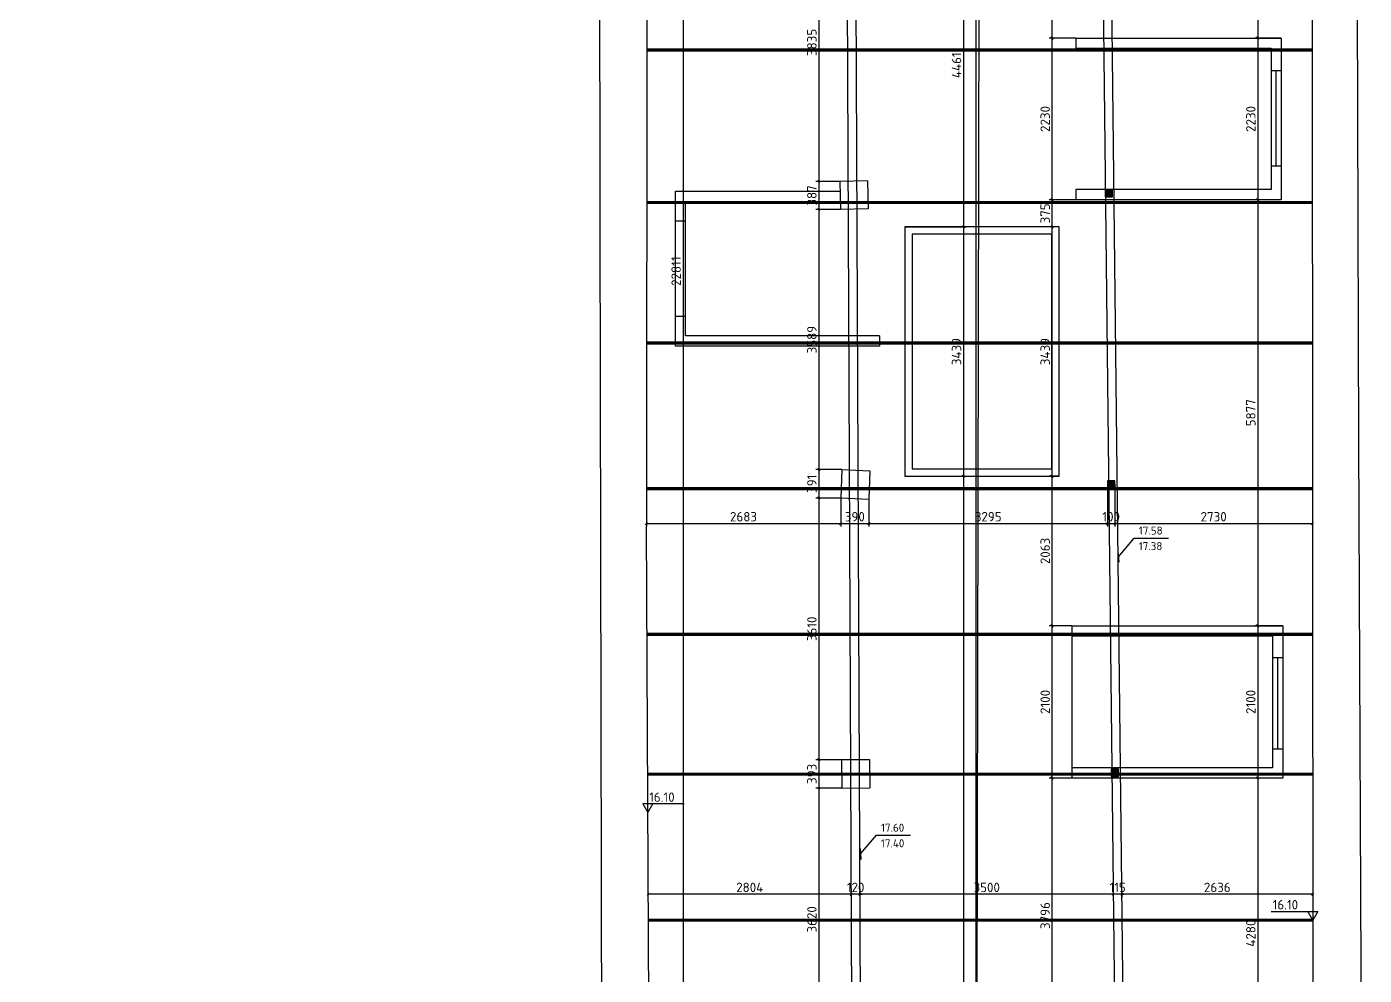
# Model space of a CAD drawing. Header units: millimetres. Extents: x 906648 to 969556, y 1626964 to 1670974.
# Drawn here: x 951091 to 969556, y 1649067 to 1662152 of the extents above; entities that cross this region are included whole.
import ezdxf

# ---------------------------------------------------------------- set-up
doc = ezdxf.new("R2010")
doc.units = ezdxf.units.MM
for name, color, linetype in [('Вентиляция', 150, 'Continuous'), ('Конек', 1, 'Continuous'), ('Контур', 7, 'Continuous'), ('Кровля', 98, 'Continuous'), ('Металл', 3, 'Continuous'), ('Отметки', 7, 'Continuous'), ('Рама', 121, 'Continuous'), ('Средний прогон', 76, 'Continuous'), ('Стропила', 124, 'Continuous')]:
    doc.layers.add(name, color=color, linetype=linetype)
doc.layers.add('Размеры', color=224, linetype='Continuous', lineweight=15)
doc.styles.add('DIST', font='TXT.shx', dxfattribs={"width": 0.8})
doc.styles.add('ISOCPEUR', font='isocpeur.ttf')
doc.dimstyles.new('GENPLAN 1000', dxfattribs={"dimscale": 10, "dimtxt": 13, "dimasz": 3, "dimexe": 4, "dimexo": 0, "dimgap": 3, "dimtad": 1, "dimdec": 0, "dimzin": 0, "dimtxsty": 'ISOCPEUR', "dimblk1": 'OBLIQUE', "dimblk2": 'OBLIQUE', "dimsah": 1, "dimcen": -1, "dimaunit": 1, "dimadec": 3, "dimazin": 0, "dimtfac": 0.75, "dimtdec": 0, "dimtix": 1, "dimtmove": 1, "dimatfit": 3, "dimfxl": 0, "dimtvp": 0.6, "dimarcsym": 0})
doc.dimstyles.new('STANDARD$7', dxfattribs={"dimscale": 35, "dimtxt": 1.8, "dimasz": 1.75, "dimexe": 0, "dimexo": 3, "dimgap": 0.8, "dimtad": 0, "dimdec": 0, "dimrnd": 5, "dimzin": 12, "dimtxsty": 'DIST', "dimblk1": 'OBLIQUE', "dimblk2": 'OBLIQUE', "dimsah": 1, "dimcen": 2.5, "dimaunit": 1, "dimadec": 3, "dimazin": 0, "dimtfac": 1, "dimtdec": 0, "dimtmove": 2, "dimatfit": 3, "dimldrblk": 'OBLIQUE', "dimfxl": 0, "dimtvp": 1.1, "dimarcsym": 0})

# ---------------------------------------------------------------- blocks, each defined once
blk = doc.blocks.new('_Oblique')
at = {"color": 0, "linetype": 'ByBlock', "lineweight": -2}
blk.add_line((-0.5, -0.5), (0.5, 0.5), dxfattribs=at)
blk = doc.blocks.new('*D3')
at = {"layer": 'Defpoints', "color": 0, "ltscale": 0.03}
for p in [(968815, 1670184), (968085, 1661995), (968411, 1661995)]:
    blk.add_point(p, dxfattribs=at)
at = {"layer": 'Размеры', "color": 0, "lineweight": -2, "ltscale": 0.03}
for p, q in [((968815, 1670184), (968045, 1670184)), ((968085, 1670184), (968085, 1661995)), ((968411, 1661995), (968045, 1661995))]:
    blk.add_line(p, q, dxfattribs=at)
at = {"layer": 'Размеры', "color": 0, "lineweight": -2, "ltscale": 0.03, "xscale": 30, "yscale": 30, "zscale": 30}
for p, rotation in [((968085, 1670184), 90), ((968085, 1661995), 270)]:
    blk.add_blockref('_Oblique', p, dxfattribs=dict(at, rotation=rotation))
at = {"layer": 'Размеры', "color": 0, "ltscale": 0.03, "insert": (967990, 1666089), "char_height": 130, "attachment_point": 5, "rotation": 90, "style": 'ISOCPEUR'}
blk.add_mtext('8189', dxfattribs=at)
blk = doc.blocks.new('*D4')
at = {"layer": 'Defpoints', "color": 0, "ltscale": 0.03}
for p in [(968411, 1661995), (968085, 1659765), (968411, 1659765)]:
    blk.add_point(p, dxfattribs=at)
at = {"layer": 'Размеры', "color": 0, "lineweight": -2, "ltscale": 0.03}
for p, q in [((968411, 1661995), (968045, 1661995)), ((968085, 1661995), (968085, 1659765)), ((968411, 1659765), (968045, 1659765))]:
    blk.add_line(p, q, dxfattribs=at)
at = {"layer": 'Размеры', "color": 0, "lineweight": -2, "ltscale": 0.03, "xscale": 30, "yscale": 30, "zscale": 30}
for p, rotation in [((968085, 1661995), 90), ((968085, 1659765), 270)]:
    blk.add_blockref('_Oblique', p, dxfattribs=dict(at, rotation=rotation))
at = {"layer": 'Размеры', "color": 0, "ltscale": 0.03, "insert": (967990, 1660880), "char_height": 130, "attachment_point": 5, "rotation": 90, "style": 'ISOCPEUR'}
blk.add_mtext('2230', dxfattribs=at)
blk = doc.blocks.new('*D5')
at = {"layer": 'Defpoints', "color": 0, "ltscale": 0.03}
for p in [(968411, 1659765), (968085, 1653888), (968430, 1653888)]:
    blk.add_point(p, dxfattribs=at)
at = {"layer": 'Размеры', "color": 0, "lineweight": -2, "ltscale": 0.03}
for p, q in [((968411, 1659765), (968045, 1659765)), ((968085, 1659765), (968085, 1653888)), ((968430, 1653888), (968045, 1653888))]:
    blk.add_line(p, q, dxfattribs=at)
at = {"layer": 'Размеры', "color": 0, "lineweight": -2, "ltscale": 0.03, "xscale": 30, "yscale": 30, "zscale": 30}
for p, rotation in [((968085, 1659765), 90), ((968085, 1653888), 270)]:
    blk.add_blockref('_Oblique', p, dxfattribs=dict(at, rotation=rotation))
at = {"layer": 'Размеры', "color": 0, "ltscale": 0.03, "insert": (967990, 1656827), "char_height": 130, "attachment_point": 5, "rotation": 90, "style": 'ISOCPEUR'}
blk.add_mtext('5877', dxfattribs=at)
blk = doc.blocks.new('*D6')
at = {"layer": 'Defpoints', "color": 0, "ltscale": 0.03}
for p in [(968430, 1653888), (968085, 1651788), (968430, 1651788)]:
    blk.add_point(p, dxfattribs=at)
at = {"layer": 'Размеры', "color": 0, "lineweight": -2, "ltscale": 0.03}
for p, q in [((968430, 1653888), (968045, 1653888)), ((968085, 1653888), (968085, 1651788)), ((968430, 1651788), (968045, 1651788))]:
    blk.add_line(p, q, dxfattribs=at)
at = {"layer": 'Размеры', "color": 0, "lineweight": -2, "ltscale": 0.03, "xscale": 30, "yscale": 30, "zscale": 30}
for p, rotation in [((968085, 1653888), 90), ((968085, 1651788), 270)]:
    blk.add_blockref('_Oblique', p, dxfattribs=dict(at, rotation=rotation))
at = {"layer": 'Размеры', "color": 0, "ltscale": 0.03, "insert": (967990, 1652838), "char_height": 130, "attachment_point": 5, "rotation": 90, "style": 'ISOCPEUR'}
blk.add_mtext('2100', dxfattribs=at)
blk = doc.blocks.new('*D7')
at = {"layer": 'Defpoints', "color": 0, "ltscale": 0.03}
for p in [(968430, 1651788), (968085, 1647508), (968846, 1647508)]:
    blk.add_point(p, dxfattribs=at)
at = {"layer": 'Размеры', "color": 0, "lineweight": -2, "ltscale": 0.03}
for p, q in [((968430, 1651788), (968045, 1651788)), ((968085, 1651788), (968085, 1647508)), ((968846, 1647508), (968045, 1647508))]:
    blk.add_line(p, q, dxfattribs=at)
at = {"layer": 'Размеры', "color": 0, "lineweight": -2, "ltscale": 0.03, "xscale": 30, "yscale": 30, "zscale": 30}
for p, rotation in [((968085, 1651788), 90), ((968085, 1647508), 270)]:
    blk.add_blockref('_Oblique', p, dxfattribs=dict(at, rotation=rotation))
at = {"layer": 'Размеры', "color": 0, "ltscale": 0.03, "insert": (967990, 1649648), "char_height": 130, "attachment_point": 5, "rotation": 90, "style": 'ISOCPEUR'}
blk.add_mtext('4280', dxfattribs=at)
blk = doc.blocks.new('*D16')
at = {"layer": 'Defpoints', "color": 0, "ltscale": 0.03}
for p in [(964023, 1663851), (963213, 1659390), (964022, 1659390)]:
    blk.add_point(p, dxfattribs=at)
at = {"layer": 'Размеры', "color": 0, "lineweight": -2, "ltscale": 0.03}
for p, q in [((964023, 1663851), (963982, 1663851)), ((964022, 1663851), (964022, 1659390)), ((963213, 1659390), (964062, 1659390))]:
    blk.add_line(p, q, dxfattribs=at)
at = {"layer": 'Размеры', "color": 0, "lineweight": -2, "ltscale": 0.03, "xscale": 30, "yscale": 30, "zscale": 30}
for p, rotation in [((964022, 1663851), 90), ((964022, 1659390), 270)]:
    blk.add_blockref('_Oblique', p, dxfattribs=dict(at, rotation=rotation))
at = {"layer": 'Размеры', "color": 0, "ltscale": 0.03, "insert": (963927, 1661621), "char_height": 130, "attachment_point": 5, "rotation": 90, "style": 'ISOCPEUR'}
blk.add_mtext('4461', dxfattribs=at)
blk = doc.blocks.new('*D17')
at = {"layer": 'Defpoints', "color": 0, "ltscale": 0.03}
for p in [(963213, 1659390), (963213, 1655951), (964022, 1655951)]:
    blk.add_point(p, dxfattribs=at)
at = {"layer": 'Размеры', "color": 0, "lineweight": -2, "ltscale": 0.03}
for p, q in [((963213, 1659390), (964062, 1659390)), ((964022, 1659390), (964022, 1655951)), ((963213, 1655951), (964062, 1655951))]:
    blk.add_line(p, q, dxfattribs=at)
at = {"layer": 'Размеры', "color": 0, "lineweight": -2, "ltscale": 0.03, "xscale": 30, "yscale": 30, "zscale": 30}
for p, rotation in [((964022, 1659390), 90), ((964022, 1655951), 270)]:
    blk.add_blockref('_Oblique', p, dxfattribs=dict(at, rotation=rotation))
at = {"layer": 'Размеры', "color": 0, "ltscale": 0.03, "insert": (963927, 1657671), "char_height": 130, "attachment_point": 5, "rotation": 90, "style": 'ISOCPEUR'}
blk.add_mtext('3439', dxfattribs=at)
blk = doc.blocks.new('*D18')
at = {"layer": 'Defpoints', "color": 0, "ltscale": 0.03}
for p in [(963213, 1655951), (964022, 1639924), (964228, 1639924)]:
    blk.add_point(p, dxfattribs=at)
at = {"layer": 'Размеры', "color": 0, "lineweight": -2, "ltscale": 0.03}
for p, q in [((963213, 1655951), (964062, 1655951)), ((964022, 1655951), (964022, 1639924)), ((964228, 1639924), (963982, 1639924))]:
    blk.add_line(p, q, dxfattribs=at)
at = {"layer": 'Размеры', "color": 0, "lineweight": -2, "ltscale": 0.03, "xscale": 30, "yscale": 30, "zscale": 30}
for p, rotation in [((964022, 1655951), 90), ((964022, 1639924), 270)]:
    blk.add_blockref('_Oblique', p, dxfattribs=dict(at, rotation=rotation))
at = {"layer": 'Размеры', "color": 0, "ltscale": 0.03, "insert": (963927, 1647937), "char_height": 130, "attachment_point": 5, "rotation": 90, "style": 'ISOCPEUR'}
blk.add_mtext('16028', dxfattribs=at)
blk = doc.blocks.new('*D21')
at = {"layer": 'Defpoints', "color": 0, "ltscale": 0.03}
for p in [(961837, 1663853), (962025, 1660018), (962315, 1660018)]:
    blk.add_point(p, dxfattribs=at)
at = {"layer": 'Размеры', "color": 0, "lineweight": -2, "ltscale": 0.03}
for p, q in [((961837, 1663853), (962065, 1663853)), ((962025, 1663853), (962025, 1660018)), ((962315, 1660018), (961985, 1660018))]:
    blk.add_line(p, q, dxfattribs=at)
at = {"layer": 'Размеры', "color": 0, "lineweight": -2, "ltscale": 0.03, "xscale": 30, "yscale": 30, "zscale": 30}
for p, rotation in [((962025, 1663853), 90), ((962025, 1660018), 270)]:
    blk.add_blockref('_Oblique', p, dxfattribs=dict(at, rotation=rotation))
at = {"layer": 'Размеры', "color": 0, "ltscale": 0.03, "insert": (961930, 1661936), "char_height": 130, "attachment_point": 5, "rotation": 90, "style": 'ISOCPEUR'}
blk.add_mtext('3835', dxfattribs=at)
blk = doc.blocks.new('*D22')
at = {"layer": 'Defpoints', "color": 0, "ltscale": 0.03}
for p in [(962315, 1660018), (962025, 1659631), (962325, 1659631)]:
    blk.add_point(p, dxfattribs=at)
at = {"layer": 'Размеры', "color": 0, "lineweight": -2, "ltscale": 0.03}
for p, q in [((962315, 1660018), (961985, 1660018)), ((962025, 1660018), (962025, 1659631)), ((962325, 1659631), (961985, 1659631))]:
    blk.add_line(p, q, dxfattribs=at)
at = {"layer": 'Размеры', "color": 0, "lineweight": -2, "ltscale": 0.03, "xscale": 30, "yscale": 30, "zscale": 30}
for p, rotation in [((962025, 1660018), 90), ((962025, 1659631), 270)]:
    blk.add_blockref('_Oblique', p, dxfattribs=dict(at, rotation=rotation))
at = {"layer": 'Размеры', "color": 0, "ltscale": 0.03, "insert": (961930, 1659825), "char_height": 130, "attachment_point": 5, "rotation": 90, "style": 'ISOCPEUR'}
blk.add_mtext('387', dxfattribs=at)
blk = doc.blocks.new('*D23')
at = {"layer": 'Defpoints', "color": 0, "ltscale": 0.03}
for p in [(962325, 1659631), (962025, 1656042), (962342, 1656042)]:
    blk.add_point(p, dxfattribs=at)
at = {"layer": 'Размеры', "color": 0, "lineweight": -2, "ltscale": 0.03}
for p, q in [((962325, 1659631), (961985, 1659631)), ((962025, 1659631), (962025, 1656042)), ((962342, 1656042), (961985, 1656042))]:
    blk.add_line(p, q, dxfattribs=at)
at = {"layer": 'Размеры', "color": 0, "lineweight": -2, "ltscale": 0.03, "xscale": 30, "yscale": 30, "zscale": 30}
for p, rotation in [((962025, 1659631), 90), ((962025, 1656042), 270)]:
    blk.add_blockref('_Oblique', p, dxfattribs=dict(at, rotation=rotation))
at = {"layer": 'Размеры', "color": 0, "ltscale": 0.03, "insert": (961930, 1657836), "char_height": 130, "attachment_point": 5, "rotation": 90, "style": 'ISOCPEUR'}
blk.add_mtext('3589', dxfattribs=at)
blk = doc.blocks.new('*D24')
at = {"layer": 'Defpoints', "color": 0, "ltscale": 0.03}
for p in [(962342, 1656042), (962025, 1655651), (962328, 1655651)]:
    blk.add_point(p, dxfattribs=at)
at = {"layer": 'Размеры', "color": 0, "lineweight": -2, "ltscale": 0.03}
for p, q in [((962342, 1656042), (961985, 1656042)), ((962025, 1656042), (962025, 1655651)), ((962328, 1655651), (961985, 1655651))]:
    blk.add_line(p, q, dxfattribs=at)
at = {"layer": 'Размеры', "color": 0, "lineweight": -2, "ltscale": 0.03, "xscale": 30, "yscale": 30, "zscale": 30}
for p, rotation in [((962025, 1656042), 90), ((962025, 1655651), 270)]:
    blk.add_blockref('_Oblique', p, dxfattribs=dict(at, rotation=rotation))
at = {"layer": 'Размеры', "color": 0, "ltscale": 0.03, "insert": (961930, 1655847), "char_height": 130, "attachment_point": 5, "rotation": 90, "style": 'ISOCPEUR'}
blk.add_mtext('391', dxfattribs=at)
blk = doc.blocks.new('*D25')
at = {"layer": 'Defpoints', "color": 0, "ltscale": 0.03}
for p in [(962328, 1655651), (962025, 1652041), (962341, 1652041)]:
    blk.add_point(p, dxfattribs=at)
at = {"layer": 'Размеры', "color": 0, "lineweight": -2, "ltscale": 0.03}
for p, q in [((962328, 1655651), (961985, 1655651)), ((962025, 1655651), (962025, 1652041)), ((962341, 1652041), (961985, 1652041))]:
    blk.add_line(p, q, dxfattribs=at)
at = {"layer": 'Размеры', "color": 0, "lineweight": -2, "ltscale": 0.03, "xscale": 30, "yscale": 30, "zscale": 30}
for p, rotation in [((962025, 1655651), 90), ((962025, 1652041), 270)]:
    blk.add_blockref('_Oblique', p, dxfattribs=dict(at, rotation=rotation))
at = {"layer": 'Размеры', "color": 0, "ltscale": 0.03, "insert": (961930, 1653846), "char_height": 130, "attachment_point": 5, "rotation": 90, "style": 'ISOCPEUR'}
blk.add_mtext('3610', dxfattribs=at)
blk = doc.blocks.new('*D26')
at = {"layer": 'Defpoints', "color": 0, "ltscale": 0.03}
for p in [(962341, 1652041), (962025, 1651649), (962346, 1651649)]:
    blk.add_point(p, dxfattribs=at)
at = {"layer": 'Размеры', "color": 0, "lineweight": -2, "ltscale": 0.03}
for p, q in [((962341, 1652041), (961985, 1652041)), ((962025, 1652041), (962025, 1651649)), ((962346, 1651649), (961985, 1651649))]:
    blk.add_line(p, q, dxfattribs=at)
at = {"layer": 'Размеры', "color": 0, "lineweight": -2, "ltscale": 0.03, "xscale": 30, "yscale": 30, "zscale": 30}
for p, rotation in [((962025, 1652041), 90), ((962025, 1651649), 270)]:
    blk.add_blockref('_Oblique', p, dxfattribs=dict(at, rotation=rotation))
at = {"layer": 'Размеры', "color": 0, "ltscale": 0.03, "insert": (961930, 1651845), "char_height": 130, "attachment_point": 5, "rotation": 90, "style": 'ISOCPEUR'}
blk.add_mtext('393', dxfattribs=at)
blk = doc.blocks.new('*D27')
at = {"layer": 'Defpoints', "color": 0, "ltscale": 0.03}
for p in [(962346, 1651649), (962025, 1648028), (962341, 1648028)]:
    blk.add_point(p, dxfattribs=at)
at = {"layer": 'Размеры', "color": 0, "lineweight": -2, "ltscale": 0.03}
for p, q in [((962346, 1651649), (961985, 1651649)), ((962025, 1651649), (962025, 1648028)), ((962341, 1648028), (961985, 1648028))]:
    blk.add_line(p, q, dxfattribs=at)
at = {"layer": 'Размеры', "color": 0, "lineweight": -2, "ltscale": 0.03, "xscale": 30, "yscale": 30, "zscale": 30}
for p, rotation in [((962025, 1651649), 90), ((962025, 1648028), 270)]:
    blk.add_blockref('_Oblique', p, dxfattribs=dict(at, rotation=rotation))
at = {"layer": 'Размеры', "color": 0, "ltscale": 0.03, "insert": (961930, 1649838), "char_height": 130, "attachment_point": 5, "rotation": 90, "style": 'ISOCPEUR'}
blk.add_mtext('3620', dxfattribs=at)
blk = doc.blocks.new('*D95')
at = {"layer": 'Defpoints', "color": 0, "ltscale": 0.03}
for p in [(959657, 1670186), (959684, 1647375), (960151, 1647375)]:
    blk.add_point(p, dxfattribs=at)
at = {"layer": 'Размеры', "color": 0, "lineweight": -2, "ltscale": 0.03}
for p, q in [((959657, 1670186), (960191, 1670186)), ((960151, 1670186), (960151, 1647375)), ((959684, 1647375), (960191, 1647375))]:
    blk.add_line(p, q, dxfattribs=at)
at = {"layer": 'Размеры', "color": 0, "lineweight": -2, "ltscale": 0.03, "xscale": 30, "yscale": 30, "zscale": 30}
for p, rotation in [((960151, 1670186), 90), ((960151, 1647375), 270)]:
    blk.add_blockref('_Oblique', p, dxfattribs=dict(at, rotation=rotation))
at = {"layer": 'Размеры', "color": 0, "ltscale": 0.03, "insert": (960056, 1658780), "char_height": 130, "attachment_point": 5, "rotation": 90, "style": 'ISOCPEUR'}
blk.add_mtext('22811', dxfattribs=at)
blk = doc.blocks.new('*D97')
at = {"layer": 'Defpoints', "color": 0, "ltscale": 0.03}
for p in [(962328, 1655651), (959645, 1655430), (962328, 1655298)]:
    blk.add_point(p, dxfattribs=at)
at = {"layer": 'Размеры', "color": 0, "lineweight": -2, "ltscale": 0.03}
for p, q in [((962328, 1655651), (962328, 1655258)), ((959645, 1655430), (959645, 1655258)), ((959645, 1655298), (962328, 1655298))]:
    blk.add_line(p, q, dxfattribs=at)
at = {"layer": 'Размеры', "color": 0, "lineweight": -2, "ltscale": 0.03, "xscale": 30, "yscale": 30, "zscale": 30, "rotation": 180}
blk.add_blockref('_Oblique', (959645, 1655298), dxfattribs=at)
at = {"layer": 'Размеры', "color": 0, "lineweight": -2, "ltscale": 0.03, "xscale": 30, "yscale": 30, "zscale": 30}
blk.add_blockref('_Oblique', (962328, 1655298), dxfattribs=at)
at = {"layer": 'Размеры', "color": 0, "ltscale": 0.03, "insert": (960986, 1655393), "char_height": 130, "attachment_point": 5, "style": 'ISOCPEUR'}
blk.add_mtext('2683', dxfattribs=at)
blk = doc.blocks.new('*D98')
at = {"layer": 'Defpoints', "color": 0, "ltscale": 0.03}
for p in [(962328, 1655651), (962718, 1655636), (962718, 1655298)]:
    blk.add_point(p, dxfattribs=at)
at = {"layer": 'Размеры', "color": 0, "lineweight": -2, "ltscale": 0.03}
for p, q in [((962328, 1655651), (962328, 1655258)), ((962718, 1655636), (962718, 1655258)), ((962328, 1655298), (962718, 1655298))]:
    blk.add_line(p, q, dxfattribs=at)
at = {"layer": 'Размеры', "color": 0, "lineweight": -2, "ltscale": 0.03, "xscale": 30, "yscale": 30, "zscale": 30, "rotation": 180}
blk.add_blockref('_Oblique', (962328, 1655298), dxfattribs=at)
at = {"layer": 'Размеры', "color": 0, "lineweight": -2, "ltscale": 0.03, "xscale": 30, "yscale": 30, "zscale": 30}
blk.add_blockref('_Oblique', (962718, 1655298), dxfattribs=at)
at = {"layer": 'Размеры', "color": 0, "ltscale": 0.03, "insert": (962523, 1655393), "char_height": 130, "attachment_point": 5, "style": 'ISOCPEUR'}
blk.add_mtext('390', dxfattribs=at)
blk = doc.blocks.new('*D99')
at = {"layer": 'Defpoints', "color": 0, "ltscale": 0.03}
for p in [(966012, 1655890), (962718, 1655636), (966012, 1655298)]:
    blk.add_point(p, dxfattribs=at)
at = {"layer": 'Размеры', "color": 0, "lineweight": -2, "ltscale": 0.03}
for p, q in [((966012, 1655890), (966012, 1655258)), ((962718, 1655636), (962718, 1655258)), ((962718, 1655298), (966012, 1655298))]:
    blk.add_line(p, q, dxfattribs=at)
at = {"layer": 'Размеры', "color": 0, "lineweight": -2, "ltscale": 0.03, "xscale": 30, "yscale": 30, "zscale": 30, "rotation": 180}
blk.add_blockref('_Oblique', (962718, 1655298), dxfattribs=at)
at = {"layer": 'Размеры', "color": 0, "lineweight": -2, "ltscale": 0.03, "xscale": 30, "yscale": 30, "zscale": 30}
blk.add_blockref('_Oblique', (966012, 1655298), dxfattribs=at)
at = {"layer": 'Размеры', "color": 0, "ltscale": 0.03, "insert": (964365, 1655393), "char_height": 130, "attachment_point": 5, "style": 'ISOCPEUR'}
blk.add_mtext('3295', dxfattribs=at)
blk = doc.blocks.new('*D100')
at = {"layer": 'Defpoints', "color": 0, "ltscale": 0.03}
for p in [(966012, 1655890), (966112, 1655840), (966112, 1655298)]:
    blk.add_point(p, dxfattribs=at)
at = {"layer": 'Размеры', "color": 0, "lineweight": -2, "ltscale": 0.03}
for p, q in [((966012, 1655890), (966012, 1655258)), ((966112, 1655840), (966112, 1655258)), ((966012, 1655298), (965982, 1655298)), ((966012, 1655298), (966112, 1655298)), ((966112, 1655298), (966142, 1655298))]:
    blk.add_line(p, q, dxfattribs=at)
at = {"layer": 'Размеры', "color": 0, "lineweight": -2, "ltscale": 0.03, "xscale": 30, "yscale": 30, "zscale": 30}
blk.add_blockref('_Oblique', (966012, 1655298), dxfattribs=at)
at = {"layer": 'Размеры', "color": 0, "lineweight": -2, "ltscale": 0.03, "xscale": 30, "yscale": 30, "zscale": 30, "rotation": 180}
blk.add_blockref('_Oblique', (966112, 1655298), dxfattribs=at)
at = {"layer": 'Размеры', "color": 0, "ltscale": 0.03, "insert": (966062, 1655393), "char_height": 130, "attachment_point": 5, "style": 'ISOCPEUR'}
blk.add_mtext('100', dxfattribs=at)
blk = doc.blocks.new('*D101')
at = {"layer": 'Defpoints', "color": 0, "ltscale": 0.03}
for p in [(966112, 1655840), (968842, 1655301), (968842, 1655298)]:
    blk.add_point(p, dxfattribs=at)
at = {"layer": 'Размеры', "color": 0, "lineweight": -2, "ltscale": 0.03}
for p, q in [((966112, 1655840), (966112, 1655258)), ((966112, 1655298), (968842, 1655298)), ((968842, 1655301), (968842, 1655258))]:
    blk.add_line(p, q, dxfattribs=at)
at = {"layer": 'Размеры', "color": 0, "lineweight": -2, "ltscale": 0.03, "xscale": 30, "yscale": 30, "zscale": 30, "rotation": 180}
blk.add_blockref('_Oblique', (966112, 1655298), dxfattribs=at)
at = {"layer": 'Размеры', "color": 0, "lineweight": -2, "ltscale": 0.03, "xscale": 30, "yscale": 30, "zscale": 30}
blk.add_blockref('_Oblique', (968842, 1655298), dxfattribs=at)
at = {"layer": 'Размеры', "color": 0, "ltscale": 0.03, "insert": (967477, 1655393), "char_height": 130, "attachment_point": 5, "style": 'ISOCPEUR'}
blk.add_mtext('2730', dxfattribs=at)
blk = doc.blocks.new('*D102')
at = {"layer": 'Defpoints', "color": 0, "ltscale": 0.03}
for p in [(968845, 1650259), (966209, 1650230), (966209, 1650184)]:
    blk.add_point(p, dxfattribs=at)
at = {"layer": 'Размеры', "color": 0, "lineweight": -2, "ltscale": 0.03}
for p, q in [((968845, 1650259), (968845, 1650144)), ((966209, 1650230), (966209, 1650144)), ((968845, 1650184), (966209, 1650184))]:
    blk.add_line(p, q, dxfattribs=at)
at = {"layer": 'Размеры', "color": 0, "lineweight": -2, "ltscale": 0.03, "xscale": 30, "yscale": 30, "zscale": 30, "rotation": 180}
blk.add_blockref('_Oblique', (966209, 1650184), dxfattribs=at)
at = {"layer": 'Размеры', "color": 0, "lineweight": -2, "ltscale": 0.03, "xscale": 30, "yscale": 30, "zscale": 30}
blk.add_blockref('_Oblique', (968845, 1650184), dxfattribs=at)
at = {"layer": 'Размеры', "color": 0, "ltscale": 0.03, "insert": (967527, 1650279), "char_height": 130, "attachment_point": 5, "style": 'ISOCPEUR'}
blk.add_mtext('2636', dxfattribs=at)
blk = doc.blocks.new('*D103')
at = {"layer": 'Defpoints', "color": 0, "ltscale": 0.03}
for p in [(966094, 1650184), (966094, 1650179), (966209, 1650230)]:
    blk.add_point(p, dxfattribs=at)
at = {"layer": 'Размеры', "color": 0, "lineweight": -2, "ltscale": 0.03}
for p, q in [((966094, 1650184), (966064, 1650184)), ((966094, 1650179), (966094, 1650224)), ((966209, 1650184), (966094, 1650184)), ((966209, 1650230), (966209, 1650144)), ((966209, 1650184), (966239, 1650184))]:
    blk.add_line(p, q, dxfattribs=at)
at = {"layer": 'Размеры', "color": 0, "lineweight": -2, "ltscale": 0.03, "xscale": 30, "yscale": 30, "zscale": 30}
blk.add_blockref('_Oblique', (966094, 1650184), dxfattribs=at)
at = {"layer": 'Размеры', "color": 0, "lineweight": -2, "ltscale": 0.03, "xscale": 30, "yscale": 30, "zscale": 30, "rotation": 180}
blk.add_blockref('_Oblique', (966209, 1650184), dxfattribs=at)
at = {"layer": 'Размеры', "color": 0, "ltscale": 0.03, "insert": (966151, 1650279), "char_height": 130, "attachment_point": 5, "style": 'ISOCPEUR'}
blk.add_mtext('115', dxfattribs=at)
blk = doc.blocks.new('*D104')
at = {"layer": 'Defpoints', "color": 0, "ltscale": 0.03}
for p in [(962594, 1650184), (962594, 1650167), (966094, 1650179)]:
    blk.add_point(p, dxfattribs=at)
at = {"layer": 'Размеры', "color": 0, "lineweight": -2, "ltscale": 0.03}
for p, q in [((962594, 1650167), (962594, 1650224)), ((966094, 1650184), (962594, 1650184)), ((966094, 1650179), (966094, 1650224))]:
    blk.add_line(p, q, dxfattribs=at)
at = {"layer": 'Размеры', "color": 0, "lineweight": -2, "ltscale": 0.03, "xscale": 30, "yscale": 30, "zscale": 30, "rotation": 180}
blk.add_blockref('_Oblique', (962594, 1650184), dxfattribs=at)
at = {"layer": 'Размеры', "color": 0, "lineweight": -2, "ltscale": 0.03, "xscale": 30, "yscale": 30, "zscale": 30}
blk.add_blockref('_Oblique', (966094, 1650184), dxfattribs=at)
at = {"layer": 'Размеры', "color": 0, "ltscale": 0.03, "insert": (964344, 1650279), "char_height": 130, "attachment_point": 5, "style": 'ISOCPEUR'}
blk.add_mtext('3500', dxfattribs=at)
blk = doc.blocks.new('*D105')
at = {"layer": 'Defpoints', "color": 0, "ltscale": 0.03}
for p in [(962474, 1650184), (962474, 1650166), (962594, 1650167)]:
    blk.add_point(p, dxfattribs=at)
at = {"layer": 'Размеры', "color": 0, "lineweight": -2, "ltscale": 0.03}
for p, q in [((962474, 1650184), (962444, 1650184)), ((962474, 1650166), (962474, 1650224)), ((962594, 1650184), (962474, 1650184)), ((962594, 1650167), (962594, 1650224)), ((962594, 1650184), (962624, 1650184))]:
    blk.add_line(p, q, dxfattribs=at)
at = {"layer": 'Размеры', "color": 0, "lineweight": -2, "ltscale": 0.03, "xscale": 30, "yscale": 30, "zscale": 30}
blk.add_blockref('_Oblique', (962474, 1650184), dxfattribs=at)
at = {"layer": 'Размеры', "color": 0, "lineweight": -2, "ltscale": 0.03, "xscale": 30, "yscale": 30, "zscale": 30, "rotation": 180}
blk.add_blockref('_Oblique', (962594, 1650184), dxfattribs=at)
at = {"layer": 'Размеры', "color": 0, "ltscale": 0.03, "insert": (962534, 1650279), "char_height": 130, "attachment_point": 5, "style": 'ISOCPEUR'}
blk.add_mtext('120', dxfattribs=at)
blk = doc.blocks.new('*D106')
at = {"layer": 'Defpoints', "color": 0, "ltscale": 0.03}
for p in [(959670, 1650184), (959670, 1650149), (962474, 1650166)]:
    blk.add_point(p, dxfattribs=at)
at = {"layer": 'Размеры', "color": 0, "lineweight": -2, "ltscale": 0.03}
for p, q in [((959670, 1650149), (959670, 1650224)), ((962474, 1650184), (959670, 1650184)), ((962474, 1650166), (962474, 1650224))]:
    blk.add_line(p, q, dxfattribs=at)
at = {"layer": 'Размеры', "color": 0, "lineweight": -2, "ltscale": 0.03, "xscale": 30, "yscale": 30, "zscale": 30, "rotation": 180}
blk.add_blockref('_Oblique', (959670, 1650184), dxfattribs=at)
at = {"layer": 'Размеры', "color": 0, "lineweight": -2, "ltscale": 0.03, "xscale": 30, "yscale": 30, "zscale": 30}
blk.add_blockref('_Oblique', (962474, 1650184), dxfattribs=at)
at = {"layer": 'Размеры', "color": 0, "ltscale": 0.03, "insert": (961072, 1650279), "char_height": 130, "attachment_point": 5, "style": 'ISOCPEUR'}
blk.add_mtext('2804', dxfattribs=at)
blk = doc.blocks.new('*D113')
at = {"layer": 'Defpoints', "color": 0, "ltscale": 0.03}
for p in [(965246, 1651788), (965518, 1651788), (965682, 1647992)]:
    blk.add_point(p, dxfattribs=at)
at = {"layer": 'Размеры', "color": 0, "lineweight": -2, "ltscale": 0.03}
for p, q in [((965518, 1651788), (965206, 1651788)), ((965246, 1647992), (965246, 1651788)), ((965682, 1647992), (965206, 1647992))]:
    blk.add_line(p, q, dxfattribs=at)
at = {"layer": 'Размеры', "color": 0, "lineweight": -2, "ltscale": 0.03, "xscale": 30, "yscale": 30, "zscale": 30}
for p, rotation in [((965246, 1651788), 90), ((965246, 1647992), 270)]:
    blk.add_blockref('_Oblique', p, dxfattribs=dict(at, rotation=rotation))
at = {"layer": 'Размеры', "color": 0, "ltscale": 0.03, "insert": (965151, 1649890), "char_height": 130, "attachment_point": 5, "rotation": 90, "style": 'ISOCPEUR'}
blk.add_mtext('3796', dxfattribs=at)
blk = doc.blocks.new('*D114')
at = {"layer": 'Defpoints', "color": 0, "ltscale": 0.03}
for p in [(965246, 1653888), (965518, 1653888), (965518, 1651788)]:
    blk.add_point(p, dxfattribs=at)
at = {"layer": 'Размеры', "color": 0, "lineweight": -2, "ltscale": 0.03}
for p, q in [((965518, 1653888), (965206, 1653888)), ((965246, 1651788), (965246, 1653888)), ((965518, 1651788), (965206, 1651788))]:
    blk.add_line(p, q, dxfattribs=at)
at = {"layer": 'Размеры', "color": 0, "lineweight": -2, "ltscale": 0.03, "xscale": 30, "yscale": 30, "zscale": 30}
for p, rotation in [((965246, 1653888), 90), ((965246, 1651788), 270)]:
    blk.add_blockref('_Oblique', p, dxfattribs=dict(at, rotation=rotation))
at = {"layer": 'Размеры', "color": 0, "ltscale": 0.03, "insert": (965151, 1652838), "char_height": 130, "attachment_point": 5, "rotation": 90, "style": 'ISOCPEUR'}
blk.add_mtext('2100', dxfattribs=at)
blk = doc.blocks.new('*D115')
at = {"layer": 'Defpoints', "color": 0, "ltscale": 0.03}
for p in [(965246, 1655951), (965342, 1655951), (965518, 1653888)]:
    blk.add_point(p, dxfattribs=at)
at = {"layer": 'Размеры', "color": 0, "lineweight": -2, "ltscale": 0.03}
for p, q in [((965342, 1655951), (965206, 1655951)), ((965246, 1653888), (965246, 1655951)), ((965518, 1653888), (965206, 1653888))]:
    blk.add_line(p, q, dxfattribs=at)
at = {"layer": 'Размеры', "color": 0, "lineweight": -2, "ltscale": 0.03, "xscale": 30, "yscale": 30, "zscale": 30}
for p, rotation in [((965246, 1655951), 90), ((965246, 1653888), 270)]:
    blk.add_blockref('_Oblique', p, dxfattribs=dict(at, rotation=rotation))
at = {"layer": 'Размеры', "color": 0, "ltscale": 0.03, "insert": (965151, 1654920), "char_height": 130, "attachment_point": 5, "rotation": 90, "style": 'ISOCPEUR'}
blk.add_mtext('2063', dxfattribs=at)
blk = doc.blocks.new('*D116')
at = {"layer": 'Defpoints', "color": 0, "ltscale": 0.03}
for p in [(965246, 1659390), (965342, 1659390), (965342, 1655951)]:
    blk.add_point(p, dxfattribs=at)
at = {"layer": 'Размеры', "color": 0, "lineweight": -2, "ltscale": 0.03}
for p, q in [((965342, 1659390), (965206, 1659390)), ((965246, 1655951), (965246, 1659390)), ((965342, 1655951), (965206, 1655951))]:
    blk.add_line(p, q, dxfattribs=at)
at = {"layer": 'Размеры', "color": 0, "lineweight": -2, "ltscale": 0.03, "xscale": 30, "yscale": 30, "zscale": 30}
for p, rotation in [((965246, 1659390), 90), ((965246, 1655951), 270)]:
    blk.add_blockref('_Oblique', p, dxfattribs=dict(at, rotation=rotation))
at = {"layer": 'Размеры', "color": 0, "ltscale": 0.03, "insert": (965151, 1657671), "char_height": 130, "attachment_point": 5, "rotation": 90, "style": 'ISOCPEUR'}
blk.add_mtext('3439', dxfattribs=at)
blk = doc.blocks.new('*D117')
at = {"layer": 'Defpoints', "color": 0, "ltscale": 0.03}
for p in [(965246, 1659765), (965576, 1659765), (965342, 1659390)]:
    blk.add_point(p, dxfattribs=at)
at = {"layer": 'Размеры', "color": 0, "lineweight": -2, "ltscale": 0.03}
for p, q in [((965576, 1659765), (965206, 1659765)), ((965246, 1659390), (965246, 1659765)), ((965342, 1659390), (965206, 1659390))]:
    blk.add_line(p, q, dxfattribs=at)
at = {"layer": 'Размеры', "color": 0, "lineweight": -2, "ltscale": 0.03, "xscale": 30, "yscale": 30, "zscale": 30}
for p, rotation in [((965246, 1659765), 90), ((965246, 1659390), 270)]:
    blk.add_blockref('_Oblique', p, dxfattribs=dict(at, rotation=rotation))
at = {"layer": 'Размеры', "color": 0, "ltscale": 0.03, "insert": (965151, 1659578), "char_height": 130, "attachment_point": 5, "rotation": 90, "style": 'ISOCPEUR'}
blk.add_mtext('375', dxfattribs=at)
blk = doc.blocks.new('*D118')
at = {"layer": 'Defpoints', "color": 0, "ltscale": 0.03}
for p in [(965246, 1661995), (965576, 1661995), (965576, 1659765)]:
    blk.add_point(p, dxfattribs=at)
at = {"layer": 'Размеры', "color": 0, "lineweight": -2, "ltscale": 0.03}
for p, q in [((965576, 1661995), (965206, 1661995)), ((965246, 1659765), (965246, 1661995)), ((965576, 1659765), (965206, 1659765))]:
    blk.add_line(p, q, dxfattribs=at)
at = {"layer": 'Размеры', "color": 0, "lineweight": -2, "ltscale": 0.03, "xscale": 30, "yscale": 30, "zscale": 30}
for p, rotation in [((965246, 1661995), 90), ((965246, 1659765), 270)]:
    blk.add_blockref('_Oblique', p, dxfattribs=dict(at, rotation=rotation))
at = {"layer": 'Размеры', "color": 0, "ltscale": 0.03, "insert": (965151, 1660880), "char_height": 130, "attachment_point": 5, "rotation": 90, "style": 'ISOCPEUR'}
blk.add_mtext('2230', dxfattribs=at)
blk = doc.blocks.new('*D119')
at = {"layer": 'Defpoints', "color": 0, "ltscale": 0.03}
for p in [(965246, 1663192), (965431, 1663192), (965576, 1661995)]:
    blk.add_point(p, dxfattribs=at)
at = {"layer": 'Размеры', "color": 0, "lineweight": -2, "ltscale": 0.03}
for p, q in [((965431, 1663192), (965206, 1663192)), ((965246, 1661995), (965246, 1663192)), ((965576, 1661995), (965206, 1661995))]:
    blk.add_line(p, q, dxfattribs=at)
at = {"layer": 'Размеры', "color": 0, "lineweight": -2, "ltscale": 0.03, "xscale": 30, "yscale": 30, "zscale": 30}
for p, rotation in [((965246, 1663192), 90), ((965246, 1661995), 270)]:
    blk.add_blockref('_Oblique', p, dxfattribs=dict(at, rotation=rotation))
at = {"layer": 'Размеры', "color": 0, "ltscale": 0.03, "insert": (965151, 1662593), "char_height": 130, "attachment_point": 5, "rotation": 90, "style": 'ISOCPEUR'}
blk.add_mtext('1197', dxfattribs=at)

msp = doc.modelspace()

# ---------------------------------------------------------------- hatches: boundary and pattern name
at = {"layer": 'Металл', "ltscale": 0.03}
h = msp.add_hatch(color=256, dxfattribs=at)
h.dxf.hatch_style = 1
h.paths.add_polyline_path([(966078.8, 1659906.1), (965978.8, 1659906.1), (965978.8, 1659806.1), (966078.8, 1659806.1)])
h = msp.add_hatch(color=256, dxfattribs=at)
h.dxf.hatch_style = 1
h.paths.add_polyline_path([(966112.1, 1655889.6), (966012.1, 1655889.6), (966012.1, 1655789.6), (966112.1, 1655789.6)])
h = msp.add_hatch(color=256, dxfattribs=at)
h.dxf.hatch_style = 1
h.paths.add_polyline_path([(966160.9, 1651908.9), (966060.9, 1651908.9), (966060.9, 1651808.9), (966160.9, 1651808.9)])

# ---------------------------------------------------------------- linework, layer by layer
at = {"layer": 'Вентиляция', "ltscale": 0.03}
for points in [[(965342.1, 1659390.4), (963212.8, 1659390.4), (963212.8, 1655951.2), (965342.1, 1655951.2)], [(965242.1, 1659290.4), (963312.8, 1659290.4), (963312.8, 1656051.2), (965242.1, 1656051.2)]]:
    msp.add_lwpolyline(points, close=True, dxfattribs=at)
at = {"layer": 'Конек', "ltscale": 0.03}
msp.add_line((964194, 1639836), (964242.2, 1663851.1), dxfattribs=at)
at = {"layer": 'Контур', "ltscale": 15}
for p, q in [((959656.7, 1670186.1), (959644.7, 1655259.3)), ((968838.7, 1662294.1), (968845.8, 1647507.7)), ((965575.9, 1661995), (968411, 1661995)), ((965575.9, 1661995), (965575.9, 1661855)), ((968411, 1661995), (968411, 1659765.4)), ((965575.9, 1661855), (968271, 1661855)), ((968271, 1661855), (968271, 1659905.4)), ((968411, 1661543), (968271, 1661543)), ((968411, 1660231), (968271, 1660231)), ((962696.4, 1660028), (962315.2, 1660018.3)), ((962696.4, 1660028), (962706.2, 1659640.6)), ((962315.2, 1660018.3), (962325, 1659630.9)), ((968271, 1659905.4), (965575.9, 1659905.4)), ((965575.9, 1659905.4), (965575.9, 1659765.4)), ((968411, 1659765.4), (965575.9, 1659765.4)), ((960187, 1659469.2), (960047, 1659469.2)), ((962706.2, 1659640.6), (962325, 1659630.9)), ((960187, 1658157.2), (960047, 1658157.2)), ((962865, 1657886.9), (962865, 1657746.9)), ((962342.4, 1656042), (962327.6, 1655651.1)), ((962342.4, 1656042), (962732.4, 1656027.2)), ((962732.4, 1656027.2), (962717.6, 1655636.3)), ((962327.6, 1655651.1), (962717.6, 1655636.3)), ((959684.5, 1647362.3), (959644.7, 1655259.3)), ((965517.8, 1653888), (965517.8, 1653748)), ((965517.8, 1653748), (965517.8, 1651928)), ((968290, 1653452.6), (968430, 1653452.6)), ((968290, 1652192.1), (968430, 1652192.1)), ((962341.2, 1652041.2), (962726.7, 1652045.7)), ((962341.2, 1652041.2), (962345.8, 1651648.5)), ((962726.7, 1652045.7), (962731.3, 1651653)), ((965517.8, 1651928), (965517.8, 1651788)), ((962345.8, 1651648.5), (962731.3, 1651653))]:
    msp.add_line(p, q, dxfattribs=at)
at = {"layer": 'Контур', "ltscale": 0.03}
for points in [[(924664.2, 1640788.4), (937991.8, 1640788.1), (951695.9, 1640737.3), (951619.6, 1648103.6), (959031.1, 1648099.4), (959005.6, 1659479.5), (958995.1, 1670973.9), (969410.1, 1670927.2), (969452.8, 1663965.1), (969475.5, 1656429.1), (969512.4, 1648123.1), (969555.9, 1635391.8), (963244.8, 1635355.2), (963290.6, 1626963.8), (955014.6, 1627021.2), (954980.4, 1629015), (929495.3, 1629034.8)], [(962865, 1657746.9), (960047, 1657746.9), (960047, 1659882.9), (962318.6, 1659882.9)], [(962865, 1657886.9), (960187, 1657886.9), (960187, 1659742.9), (962322.2, 1659742.9)], [(965517.8, 1653888), (968430, 1653888), (968430, 1651788), (965517.8, 1651788)], [(965517.8, 1653748), (968290, 1653748), (968290, 1651928), (965517.8, 1651928)]]:
    msp.add_lwpolyline(points, dxfattribs=at)
at = {"layer": 'Кровля', "ltscale": 0.03}
msp.add_line((964194, 1666168.3), (964194, 1639836), dxfattribs=at)
at = {"layer": 'Металл', "ltscale": 0.03}
for points in [[(965978.8, 1659906.1), (965978.8, 1659806.1), (966078.8, 1659806.1), (966078.8, 1659906.1)], [(966012.1, 1655889.6), (966012.1, 1655789.6), (966112.1, 1655789.6), (966112.1, 1655889.6)], [(966060.9, 1651908.9), (966060.9, 1651808.9), (966160.9, 1651808.9), (966160.9, 1651908.9)]]:
    msp.add_lwpolyline(points, close=True, dxfattribs=at)
at = {"layer": 'Отметки', "color": 0}
for points in [[(960168.9, 1651431.7), (959734.4, 1651431.7), (959594.8, 1651431.7), (959664.6, 1651310.8), (959734.4, 1651431.7)], [(968271, 1649948.1), (968774.9, 1649948.1), (968914.5, 1649948.1), (968844.7, 1649827.2), (968774.9, 1649948.1)]]:
    msp.add_lwpolyline(points, dxfattribs=at)
at = {"layer": 'Рама', "ltscale": 0.03}
for p, q in [((968341, 1660231), (968341, 1661543)), ((968360, 1653452.6), (968360, 1652192.1))]:
    msp.add_line(p, q, dxfattribs=at)
at = {"layer": 'Средний прогон', "ltscale": 30}
for p, q in [((962506.4, 1642680.9), (962414.3, 1664045.5)), ((962626.4, 1642681.4), (962534.3, 1664046.1)), ((966118.2, 1647992.1), (965948.7, 1663199.2)), ((966233.5, 1647992.1), (966063.9, 1663200.5))]:
    msp.add_line(p, q, dxfattribs=at)
at = {"layer": 'Стропила', "ltscale": 30, "const_width": 45}
for points in [[(968838.9, 1661831.2), (959650, 1661831.2)], [(968839.9, 1659727.9), (959648.3, 1659727.9)], [(968840.9, 1657788.5), (959646.8, 1657788.5)], [(968841.8, 1655779.7), (959645.1, 1655779.7)], [(968842.8, 1653771.4), (959652.2, 1653771.4)], [(968843.7, 1651841), (959661.9, 1651841)], [(968844.7, 1649827.2), (959672.1, 1649827.2)]]:
    msp.add_lwpolyline(points, dxfattribs=at)

# ---------------------------------------------------------------- texts
at = {"layer": 'Отметки', "color": 3, "style": 'ISOCPEUR'}
for s, p in [('17.58', (966443.4, 1655146.2)), ('17.38', (966442.4, 1654931.4)), ('17.60', (962884, 1651047.1)), ('17.40', (962883, 1650832.3))]:
    msp.add_text(s, height=110.5, dxfattribs=at).set_placement(p)
at = {"layer": 'Отметки', "style": 'ISOCPEUR'}
msp.add_text('16.10', height=130, rotation=360, dxfattribs=at).set_placement((959683.5, 1651458.9, 88.6))
msp.add_text('16.10', height=130, dxfattribs=at).set_placement((968291.1, 1649975.3, 88.6))

# ---------------------------------------------------------------- dimensions: what is measured, and where the dimension line sits
at = {"layer": 'Размеры', "ltscale": 0.03}
for base, p1, p2, picture, middle in [((960150.8096, 1647374.5945), (959656.6769, 1670186.0604), (959684.4949, 1647374.5945), '*D95', (960055.8096, 1658780.3275)), ((968084.6, 1661995), (968814.6, 1670183.9), (968411, 1661995), '*D3', (967989.6, 1666089.5)), ((962024.7924, 1660018.3069), (961837.4108, 1663852.8197), (962315.1987, 1660018.3069), '*D21', (961929.7924, 1661935.5633)), ((964022.1, 1659390.4), (964023.2, 1663851.1), (963212.8, 1659390.4), '*D16', (963927.1, 1661620.7)), ((965246.5, 1663191.7), (965575.9, 1661995), (965430.8, 1663191.7), '*D119', (965151.5, 1662593.3)), ((965246.5, 1661995), (965575.9, 1659765.4), (965575.9, 1661995), '*D118', (965151.5, 1660880.2)), ((968084.6, 1659765.4), (968411, 1661995), (968411, 1659765.4), '*D4', (967989.6, 1660880.2)), ((962024.8, 1659630.9), (962315.2, 1660018.3), (962325, 1659630.9), '*D22', (961929.8, 1659824.6)), ((965246.5, 1659765.4), (965342.1, 1659390.4), (965575.9, 1659765.4), '*D117', (965151.5, 1659577.9)), ((968084.6, 1653888), (968411, 1659765.4), (968430, 1653888), '*D5', (967989.6, 1656826.7)), ((962024.8, 1656042), (962325, 1659630.9), (962342.4, 1656042), '*D23', (961929.8, 1657836.4)), ((964022.1, 1655951.2), (963212.8, 1659390.4), (963212.8, 1655951.2), '*D17', (963927.1, 1657670.8)), ((965246.5, 1659390.4), (965342.1, 1655951.2), (965342.1, 1659390.4), '*D116', (965151.5, 1657670.8)), ((962024.8, 1655651.1), (962342.4, 1656042), (962327.6, 1655651.1), '*D24', (961929.8, 1655846.5)), ((964022.1303, 1639923.7023), (963212.7665, 1655951.2252), (964228.4693, 1639923.7023), '*D18', (963927.1303, 1647937.4637)), ((965246.5, 1655951.2), (965517.8, 1653888), (965342.1, 1655951.2), '*D115', (965151.5, 1654919.6)), ((962024.8, 1652041.2), (962327.6, 1655651.1), (962341.2, 1652041.2), '*D25', (961929.8, 1653846.1)), ((965246.5, 1653888), (965517.8, 1651788), (965517.8, 1653888), '*D114', (965151.5, 1652838)), ((968084.6, 1651788), (968430, 1653888), (968430, 1651788), '*D6', (967989.6, 1652838)), ((962024.8, 1651648.5), (962341.2, 1652041.2), (962345.8, 1651648.5), '*D26', (961929.8, 1651844.9)), ((965246.5, 1651788), (965681.8, 1647992.1), (965517.8, 1651788), '*D113', (965151.5, 1649890.1)), ((968084.6, 1647507.7), (968430, 1651788), (968845.8, 1647507.7), '*D7', (967989.6, 1649647.9)), ((962024.8, 1648028.2), (962345.8, 1651648.5), (962341.4, 1648028.2), '*D27', (961929.8, 1649838.3))]:
    dim = msp.add_linear_dim(base=base, p1=p1, p2=p2, angle=90, dimstyle='GENPLAN 1000', dxfattribs=at)
    dim.commit()
    dim.dimension.update_dxf_attribs({"geometry": picture, "text_midpoint": middle})
for base, p1, p2, picture, middle in [((966012.1445, 1655297.7768), (962717.5861, 1655636.2935), (966012.1445, 1655889.6362), '*D99', (964364.8653, 1655392.7768)), ((966112.1, 1655297.8), (966012.1, 1655889.6), (966112.1, 1655839.6), '*D100', (966062.1, 1655392.8)), ((968842.1, 1655297.8), (966112.1, 1655839.6), (968842.1, 1655301.4), '*D101', (967477.1, 1655392.8)), ((962327.6, 1655297.8), (959644.9, 1655429.6), (962327.6, 1655651.1), '*D97', (960986.2, 1655392.8)), ((962717.6, 1655297.8), (962327.6, 1655651.1), (962717.6, 1655636.3), '*D98', (962522.6, 1655392.8)), ((959670.5, 1650183.6), (962474.1, 1650166.4), (959670.5, 1650149.4), '*D106', (961072.3, 1650278.6)), ((962474.1, 1650183.6), (962594.1, 1650166.9), (962474.1, 1650166.4), '*D105', (962534.1, 1650278.6)), ((962594.1, 1650183.6), (966093.9, 1650179.4), (962594.1, 1650166.9), '*D104', (964344, 1650278.6)), ((966093.9, 1650183.6), (966208.6, 1650229.8), (966093.9, 1650179.4), '*D103', (966151.2, 1650278.6)), ((966208.6, 1650183.6), (968844.5, 1650259.2), (966208.6, 1650229.8), '*D102', (967526.5, 1650278.6))]:
    dim = msp.add_linear_dim(base=base, p1=p1, p2=p2, dimstyle='GENPLAN 1000', dxfattribs=at)
    dim.commit()
    dim.dimension.update_dxf_attribs({"geometry": picture, "text_midpoint": middle})

# ---------------------------------------------------------------- leaders
at = {"layer": 'Отметки', "color": 3, "lineweight": 25}
for points in [[(966161.6, 1654839.1), (966381.1, 1655097), (966851.3, 1655097)], [(962602.2, 1650740), (962821.7, 1650997.9), (963291.9, 1650997.9)]]:
    msp.add_leader(points, dimstyle='STANDARD$7', override={"dimasz": 3, "dimgap": 0.1, "dimclrd": 3}, dxfattribs=at)

doc.saveas('drawing.dxf')
